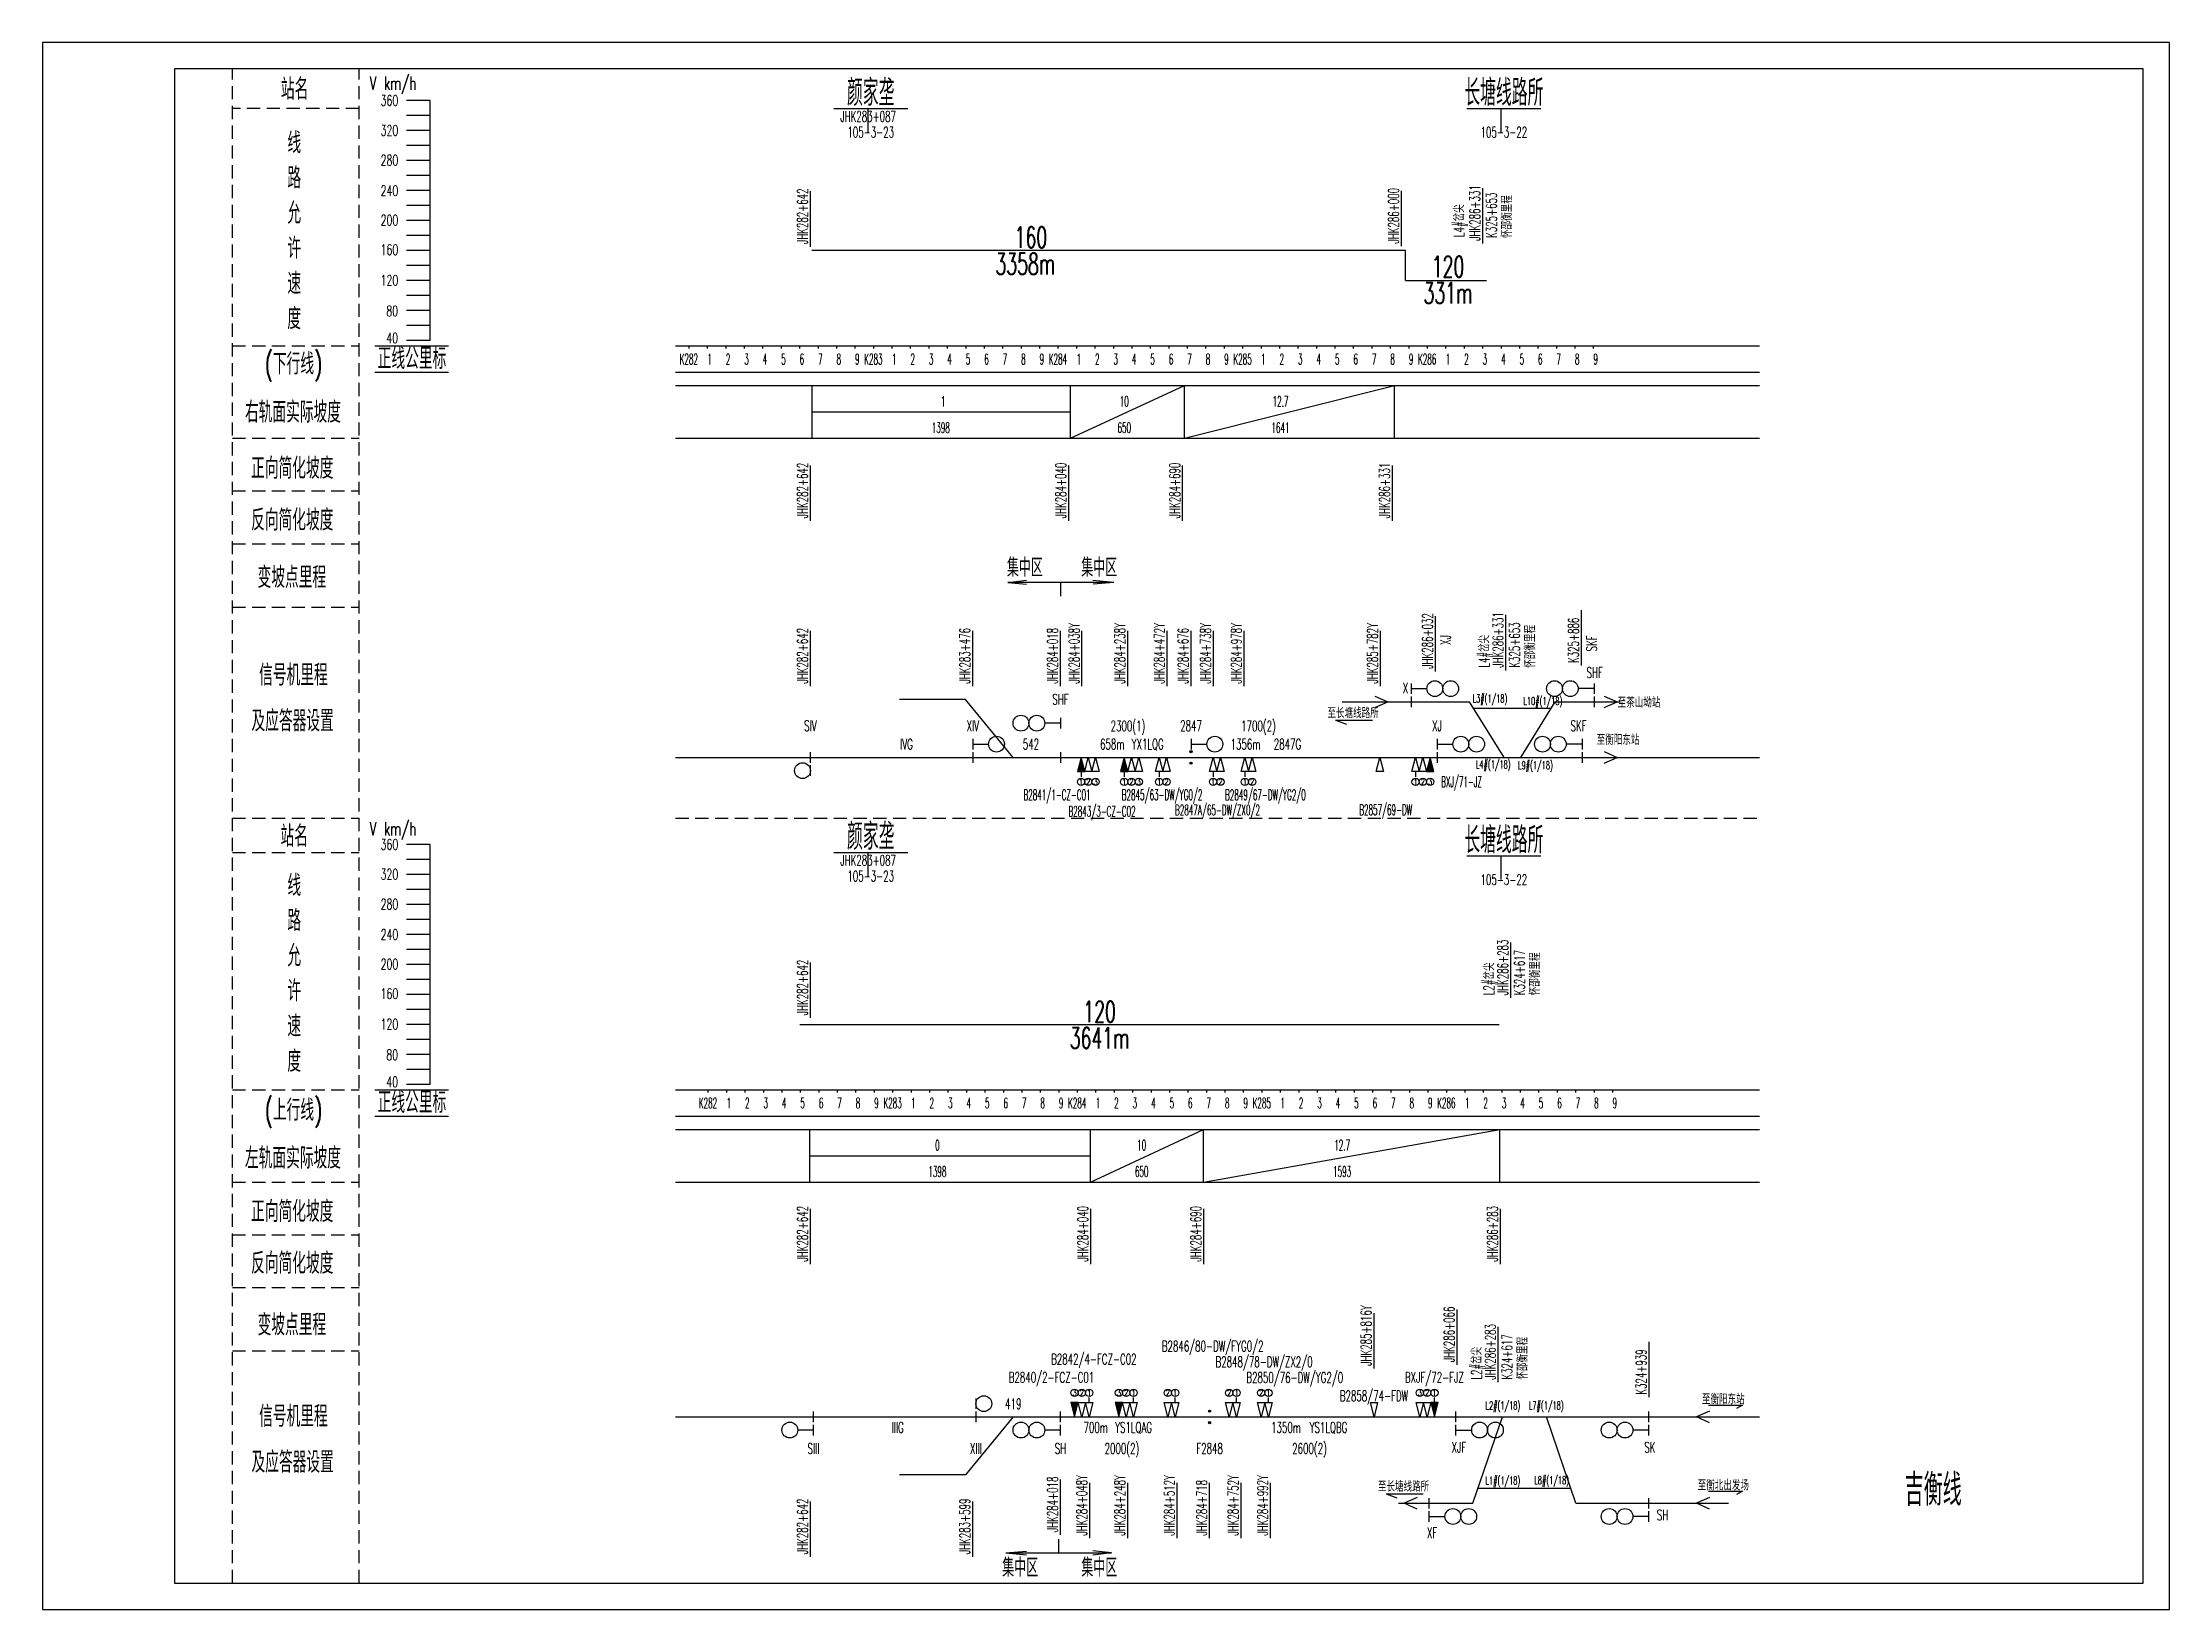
# Model space of a CAD drawing. Header units: millimetres. Extents: x 10508 to 10911, y 0 to 297.
import ezdxf
from ezdxf.enums import TextEntityAlignment as Align

# ---------------------------------------------------------------- set-up
doc = ezdxf.new("R2010")
doc.units = ezdxf.units.MM
doc.header["$LTSCALE"] = 10
doc.linetypes.add('HIDDEN', pattern=[0.375, 0.25, -0.125])
doc.layers.add('1', color=1, linetype='Continuous')
doc.layers.add('XSK3', color=3, linetype='Continuous')
doc.styles.add('MYSTYLE', font='txt.shx', dxfattribs={"width": 0.8, "bigfont": 'hztxt.shx'})

# ---------------------------------------------------------------- blocks, each defined once
blk = doc.blocks.new('30_PM')
at = {"layer": '1', "color": 7}
blk.add_line((0, -3.5), (0, -1.5), dxfattribs=at)
blk.add_circle((-1.5, -2.5), 1.5, dxfattribs=at)
at = {"layer": 'XSK3', "color": 7}
blk.add_line((0, -1), (0, 1), dxfattribs=at)
blk = doc.blocks.new('25_PM')
at = {"layer": '1', "color": 7}
for p, q in [((0, 3.5), (0, 1.5)), ((0, 2.5), (3, 2.5))]:
    blk.add_line(p, q, dxfattribs=at)
blk.add_circle((4.5, 2.5), 1.5, dxfattribs=at)
at = {"layer": 'XSK3', "color": 7}
blk.add_line((0, 1), (0, -1), dxfattribs=at)
blk = doc.blocks.new('24_PM')
at = {"layer": '1', "color": 7}
for p, q in [((0, 6.5), (-3, 6.5)), ((0, 7.5), (0, 5.5))]:
    blk.add_line(p, q, dxfattribs=at)
for centre in [(-7.5, 6.5), (-4.5, 6.5)]:
    blk.add_circle(centre, 1.5, dxfattribs=at)
at = {"layer": 'XSK3', "color": 10}
for p, q in [((-18, 11), (-30.5, 11)), ((-9, 0), (-18, 11))]:
    blk.add_line(p, q, dxfattribs=at)
at = {"layer": 'XSK3', "color": 7}
blk.add_line((0, 1), (0, -1), dxfattribs=at)
blk = doc.blocks.new('17')
at = {"layer": '1', "color": 7}
for p, q in [((0, 3.5), (0, 1.5)), ((0, 2.5), (3, 2.5))]:
    blk.add_line(p, q, dxfattribs=at)
blk.add_circle((4.5, 2.5), 1.5, dxfattribs=at)
at = {"layer": 'XSK3', "color": 2}
for centre, radius in [((0, 1.1), 0.2), ((0, 1.1), 0.15), ((0, 1.1), 0.1), ((0, 1.1), 0.05), ((0, -1.1), 0.2), ((0, -1.1), 0.15), ((0, -1.1), 0.1), ((0, -1.1), 0.05)]:
    blk.add_circle(centre, radius, dxfattribs=at)
blk = doc.blocks.new('YDQ-jzqs')
at = {"color": 2}
for p, q in [((0, -23.17), (0, -23.5)), ((0, -23.17), (0, -25.78)), ((-10.02, -25.78), (-6.11, -25.43)), ((-10.02, -25.78), (-6.1, -26.16)), ((-10.02, -25.78), (10.02, -25.78)), ((10.02, -25.78), (6.5, -25.42)), ((10.02, -25.78), (6.5, -26.18))]:
    blk.add_line(p, q, dxfattribs=at)
at = {"color": 2, "style": 'MYSTYLE', "width": 0.65}
for p in [(-10.69, -30.32), (4.32, -30.32)]:
    blk.add_text('集中区', height=3.5, dxfattribs=at).set_placement(p)
blk = doc.blocks.new('16')
at = {"layer": 'XSK3', "color": 2}
for centre, radius in [((0, 1.1), 0.2), ((0, 1.1), 0.15), ((0, 1.1), 0.1), ((0, 1.1), 0.05), ((0, -1.1), 0.2), ((0, -1.1), 0.15), ((0, -1.1), 0.1), ((0, -1.1), 0.05)]:
    blk.add_circle(centre, radius, dxfattribs=at)
blk = doc.blocks.new('22_PM')
at = {"layer": '1', "color": 7}
for p, q in [((0, -2.5), (-3, -2.5)), ((0, -3.5), (0, -1.5))]:
    blk.add_line(p, q, dxfattribs=at)
for centre in [(-7.5, -2.5), (-4.5, -2.5)]:
    blk.add_circle(centre, 1.5, dxfattribs=at)
at = {"layer": 'XSK3', "color": 10}
for p, q in [((-9, 0), (-18, -11)), ((-18, -11), (-30.5, -11))]:
    blk.add_line(p, q, dxfattribs=at)
at = {"layer": 'XSK3', "color": 7}
blk.add_line((0, -1), (0, 1), dxfattribs=at)
blk = doc.blocks.new('29_PM')
at = {"layer": '1', "color": 7}
blk.add_line((0, 3.5), (0, 1.5), dxfattribs=at)
blk.add_circle((1.5, 2.5), 1.5, dxfattribs=at)
at = {"layer": 'XSK3', "color": 7}
blk.add_line((0, 1), (0, -1), dxfattribs=at)
blk = doc.blocks.new('26_PM')
at = {"layer": '1', "color": 7}
for p, q in [((0, -2.5), (-3, -2.5)), ((0, -3.5), (0, -1.5))]:
    blk.add_line(p, q, dxfattribs=at)
blk.add_circle((-4.5, -2.5), 1.5, dxfattribs=at)
at = {"layer": 'XSK3', "color": 7}
blk.add_line((0, -1), (0, 1), dxfattribs=at)
blk = doc.blocks.new('head')
at = {"linetype": 'HIDDEN'}
for p, q in [((36, 5), (36, 292)), ((60, 5), (60, 292)), ((60, 284.5), (36, 284.5)), ((36, 239.5), (60, 239.5)), ((36, 222), (60, 222)), ((36, 212), (60, 212)), ((36, 202), (60, 202)), ((36, 190), (60, 190)), ((36, 143.5), (60, 143.5)), ((36, 98.5), (60, 98.5)), ((36, 81), (60, 81)), ((36, 71), (60, 71)), ((36, 61), (60, 61)), ((36, 49), (60, 49))]:
    blk.add_line(p, q, dxfattribs=at)
for p, q in [((73.5, 286), (69, 286)), ((73.5, 283.16), (69, 283.16)), ((73.5, 240.5), (73.5, 286)), ((73.5, 280.31), (69, 280.31)), ((73.5, 277.47), (69, 277.47)), ((73.5, 274.62), (69, 274.62)), ((73.5, 271.78), (69, 271.78)), ((73.5, 268.94), (69, 268.94)), ((73.5, 266.09), (69, 266.09)), ((73.5, 263.25), (69, 263.25)), ((73.5, 260.41), (69, 260.41)), ((73.5, 257.56), (69, 257.56)), ((73.5, 254.72), (69, 254.72)), ((73.5, 251.88), (69, 251.88)), ((73.5, 249.03), (69, 249.03)), ((73.5, 246.19), (69, 246.19)), ((73.5, 243.34), (69, 243.34)), ((63, 239.5), (77, 239.5)), ((73.5, 240.5), (69, 240.5)), ((63, 234.5), (77, 234.5)), ((73.5, 145), (69, 145)), ((73.5, 142.16), (69, 142.16)), ((73.5, 99.5), (73.5, 145)), ((73.5, 139.31), (69, 139.31)), ((73.5, 136.47), (69, 136.47)), ((73.5, 133.62), (69, 133.62)), ((73.5, 130.78), (69, 130.78)), ((73.5, 127.94), (69, 127.94)), ((73.5, 125.09), (69, 125.09)), ((73.5, 122.25), (69, 122.25)), ((73.5, 119.41), (69, 119.41)), ((73.5, 116.56), (69, 116.56)), ((73.5, 113.72), (69, 113.72)), ((73.5, 110.88), (69, 110.88)), ((73.5, 108.03), (69, 108.03)), ((73.5, 105.19), (69, 105.19)), ((73.5, 102.34), (69, 102.34)), ((63, 98.5), (77, 98.5)), ((73.5, 99.5), (69, 99.5)), ((63, 93.5), (77, 93.5))]:
    blk.add_line(p, q)
at = {"color": 10, "linetype": 'HIDDEN'}
blk.add_line((36, 150), (60, 150), dxfattribs=at)
at = {"style": 'MYSTYLE', "width": 0.65}
for s, height, p in [('站名', 4, (45.2, 286.18)), ('V km/h', 2.5, (62.02, 288.04)), ('360', 2, (64.1, 285.01)), ('线', 4, (46.42, 276)), ('320', 2, (64.1, 279.35)), ('280', 2, (64.1, 273.69)), ('路', 4, (46.42, 269.33)), ('允', 4, (46.42, 262.66)), ('240', 2, (64.1, 267.93)), ('200', 2, (64.1, 262.32)), ('许', 4, (46.42, 256)), ('160', 2, (64.1, 256.73)), ('速', 4, (46.42, 249.33)), ('120', 2, (64.1, 250.92)), ('度', 4, (46.42, 242.66)), ('80', 2, (65.18, 245.12)), ('40', 2, (65.18, 239.99)), ('(下行线)', 4, (42.12, 234.09)), ('正线公里标', 4, (63.54, 235.11)), ('右轨面实际坡度', 4, (38.38, 224.94)), ('正向简化坡度', 4, (39.54, 214.31)), ('反向简化坡度', 4, (39.54, 204.5)), ('变坡点里程', 4, (40.77, 193.63)), ('信号机里程', 4, (41.06, 175.11)), ('及应答器设置', 4, (39.62, 166.42)), ('V km/h', 2.5, (62.02, 146.71)), ('站名', 4, (45.12, 144.58)), ('360', 2, (64.1, 144.01)), ('线', 4, (46.42, 135.24)), ('320', 2, (64.1, 138.35)), ('280', 2, (64.1, 132.69)), ('路', 4, (46.42, 128.57)), ('允', 4, (46.42, 121.9)), ('240', 2, (64.1, 126.93)), ('200', 2, (64.1, 121.32)), ('许', 4, (46.42, 115.24)), ('160', 2, (64.1, 115.73)), ('速', 4, (46.42, 108.57)), ('120', 2, (64.1, 109.92)), ('度', 4, (46.42, 101.9)), ('80', 2, (65.18, 104.12)), ('40', 2, (65.18, 98.99)), ('(上行线)', 4, (42.12, 92.64)), ('正线公里标', 4, (63.54, 94.11)), ('左轨面实际坡度', 4, (38.38, 83.55)), ('正向简化坡度', 4, (39.54, 73.43)), ('反向简化坡度', 4, (39.54, 63.62)), ('变坡点里程', 4, (40.77, 51.95)), ('信号机里程', 4, (41.06, 34.61)), ('及应答器设置', 4, (39.62, 25.92))]:
    blk.add_text(s, height=height, dxfattribs=at).set_placement(p)
blk = doc.blocks.new('YDQ_X_1')
at = {"color": 2}
for p, q in [((0, 0), (-0.69, -2.7)), ((0.69, -2.7), (0, 0)), ((-0.69, -2.7), (0.69, -2.7)), ((-0.68, -2.67), (0.68, -2.67)), ((-0.66, -2.59), (0.66, -2.59)), ((-0.66, -2.63), (0.67, -2.63)), ((-0.65, -2.55), (0.65, -2.55)), ((-0.64, -2.49), (0.64, -2.49)), ((-0.64, -2.52), (0.64, -2.52)), ((-0.63, -2.45), (0.63, -2.45)), ((-0.61, -2.41), (0.61, -2.41)), ((-0.6, -2.33), (0.6, -2.33)), ((-0.6, -2.37), (0.6, -2.37)), ((-0.59, -2.29), (0.59, -2.29)), ((-0.58, -2.26), (0.58, -2.26)), ((-0.57, -2.22), (0.57, -2.22)), ((-0.56, -2.17), (0.56, -2.17)), ((-0.55, -2.13), (0.55, -2.13)), ((-0.54, -2.1), (0.54, -2.1)), ((0.53, -2.07), (-0.53, -2.07)), ((-0.52, -2.03), (0.52, -2.03)), ((-0.51, -2), (0.51, -2)), ((-0.5, -1.94), (0.5, -1.94)), ((-0.5, -1.97), (0.5, -1.97)), ((-0.49, -1.91), (0.49, -1.91)), ((-0.48, -1.87), (0.48, -1.87)), ((-0.47, -1.84), (0.47, -1.84)), ((-0.46, -1.8), (0.46, -1.8)), ((-0.45, -1.77), (0.45, -1.77)), ((-0.44, -1.71), (0.44, -1.71)), ((-0.44, -1.74), (0.44, -1.74)), ((-0.43, -1.67), (0.43, -1.67)), ((-0.42, -1.64), (0.42, -1.64)), ((-0.41, -1.61), (0.41, -1.61)), ((-0.4, -1.57), (0.4, -1.57)), ((-0.39, -1.54), (0.39, -1.54)), ((-0.38, -1.5), (0.38, -1.5)), ((-0.37, -1.46), (0.37, -1.46)), ((-0.36, -1.39), (0.36, -1.39)), ((-0.36, -1.43), (0.36, -1.43)), ((-0.35, -1.35), (0.35, -1.35)), ((-0.34, -1.32), (0.34, -1.32)), ((-0.33, -1.29), (0.33, -1.29)), ((-0.32, -1.26), (0.32, -1.26)), ((-0.31, -1.22), (0.31, -1.22)), ((-0.3, -1.19), (0.3, -1.19)), ((-0.29, -1.15), (0.29, -1.15)), ((-0.28, -1.08), (0.28, -1.08)), ((-0.28, -1.12), (0.28, -1.12)), ((-0.27, -1.05), (0.27, -1.05)), ((-0.26, -1.02), (0.26, -1.02)), ((-0.25, -0.99), (0.25, -0.99)), ((-0.24, -0.95), (0.24, -0.95)), ((-0.23, -0.89), (0.23, -0.89)), ((-0.23, -0.92), (0.23, -0.92)), ((-0.22, -0.85), (0.22, -0.85)), ((-0.21, -0.81), (0.21, -0.81)), ((-0.2, -0.77), (0.2, -0.77)), ((-0.19, -0.73), (0.19, -0.73)), ((-0.18, -0.7), (0.18, -0.7)), ((-0.17, -0.67), (0.17, -0.67)), ((-0.16, -0.63), (0.16, -0.63)), ((-0.15, -0.59), (0.15, -0.59)), ((-0.14, -0.55), (0.14, -0.55)), ((-0.13, -0.5), (0.13, -0.5)), ((-0.12, -0.46), (0.12, -0.46)), ((-0.11, -0.42), (0.11, -0.42)), ((-0.1, -0.37), (0.1, -0.37)), ((-0.08, -0.33), (0.08, -0.33)), ((-0.07, -0.28), (0.07, -0.28)), ((-0.06, -0.24), (0.06, -0.24)), ((-0.05, -0.2), (0.05, -0.2)), ((-0.04, -0.14), (0.04, -0.14)), ((-0.02, -0.09), (0.02, -0.09)), ((-0.01, -0.05), (0.01, -0.05))]:
    blk.add_line(p, q, dxfattribs=at)
blk = doc.blocks.new('YDQ_X_0')
at = {"color": 4}
for p, q in [((-0.69, -2.7), (0, 0)), ((0, 0), (0.69, -2.7)), ((0.69, -2.7), (-0.69, -2.7))]:
    blk.add_line(p, q, dxfattribs=at)
blk = doc.blocks.new('YDQ_S_1')
at = {"color": 2}
for p, q in [((-0.69, 2.7), (0, 0)), ((0.69, 2.7), (-0.69, 2.7)), ((0.68, 2.67), (-0.68, 2.67)), ((0.66, 2.63), (-0.67, 2.63)), ((0.66, 2.59), (-0.66, 2.59)), ((0.65, 2.55), (-0.65, 2.55)), ((0.64, 2.52), (-0.64, 2.52)), ((0.64, 2.49), (-0.64, 2.49)), ((0.63, 2.45), (-0.63, 2.45)), ((0.61, 2.41), (-0.61, 2.41)), ((0.6, 2.37), (-0.6, 2.37)), ((0.6, 2.33), (-0.6, 2.33)), ((0.59, 2.29), (-0.59, 2.29)), ((0.58, 2.26), (-0.58, 2.26)), ((0.57, 2.22), (-0.57, 2.22)), ((0.56, 2.17), (-0.56, 2.17)), ((0.55, 2.13), (-0.55, 2.13)), ((0.54, 2.1), (-0.54, 2.1)), ((-0.53, 2.07), (0.53, 2.07)), ((0.52, 2.03), (-0.52, 2.03)), ((0.51, 2), (-0.51, 2)), ((0.5, 1.97), (-0.5, 1.97)), ((0.5, 1.94), (-0.5, 1.94)), ((0.49, 1.91), (-0.49, 1.91)), ((0.48, 1.87), (-0.48, 1.87)), ((0.47, 1.84), (-0.47, 1.84)), ((0.46, 1.8), (-0.46, 1.8)), ((0.45, 1.77), (-0.45, 1.77)), ((0.44, 1.74), (-0.44, 1.74)), ((0.44, 1.71), (-0.44, 1.71)), ((0.43, 1.67), (-0.43, 1.67)), ((0.42, 1.64), (-0.42, 1.64)), ((0.41, 1.61), (-0.41, 1.61)), ((0.4, 1.57), (-0.4, 1.57)), ((0.39, 1.54), (-0.39, 1.54)), ((0.38, 1.5), (-0.38, 1.5)), ((0.37, 1.46), (-0.37, 1.46)), ((0.36, 1.43), (-0.36, 1.43)), ((0.36, 1.39), (-0.36, 1.39)), ((0.35, 1.35), (-0.35, 1.35)), ((0.34, 1.32), (-0.34, 1.32)), ((0.33, 1.29), (-0.33, 1.29)), ((0.32, 1.26), (-0.32, 1.26)), ((0.31, 1.22), (-0.31, 1.22)), ((0.3, 1.19), (-0.3, 1.19)), ((0.29, 1.15), (-0.29, 1.15)), ((0.28, 1.12), (-0.28, 1.12)), ((0.28, 1.08), (-0.28, 1.08)), ((0.27, 1.05), (-0.27, 1.05)), ((0.26, 1.02), (-0.26, 1.02)), ((0.25, 0.99), (-0.25, 0.99)), ((0.24, 0.95), (-0.24, 0.95)), ((0.23, 0.92), (-0.23, 0.92)), ((0.23, 0.89), (-0.23, 0.89)), ((0.22, 0.85), (-0.22, 0.85)), ((0.21, 0.81), (-0.21, 0.81)), ((0.2, 0.77), (-0.2, 0.77)), ((0.19, 0.73), (-0.19, 0.73)), ((0.18, 0.7), (-0.18, 0.7)), ((0.17, 0.67), (-0.17, 0.67)), ((0.16, 0.63), (-0.16, 0.63)), ((0.15, 0.59), (-0.15, 0.59)), ((0.14, 0.55), (-0.14, 0.55)), ((0.13, 0.5), (-0.13, 0.5)), ((0.12, 0.46), (-0.12, 0.46)), ((0.11, 0.42), (-0.11, 0.42)), ((0.1, 0.37), (-0.1, 0.37)), ((0.08, 0.33), (-0.08, 0.33)), ((0.07, 0.28), (-0.07, 0.28)), ((0.06, 0.24), (-0.06, 0.24)), ((0.05, 0.2), (-0.05, 0.2)), ((0.04, 0.14), (-0.04, 0.14)), ((0.02, 0.09), (-0.02, 0.09)), ((0.01, 0.05), (-0.01, 0.05)), ((0, 0), (0.69, 2.7))]:
    blk.add_line(p, q, dxfattribs=at)
blk = doc.blocks.new('YDQ_S_0')
at = {"color": 4}
for p, q in [((0, 0), (-0.69, 2.7)), ((-0.69, 2.7), (0.69, 2.7)), ((0.69, 2.7), (0, 0))]:
    blk.add_line(p, q, dxfattribs=at)
blk = doc.blocks.new('YDQ-jzqx')
at = {"color": 2}
for p, q in [((-10.02, 27.08), (-6.5, 27.48)), ((-10.02, 27.08), (-6.5, 26.72)), ((10.02, 27.08), (-10.02, 27.08)), ((0, 24.47), (0, 27.08)), ((0, 24.47), (0, 24.8)), ((10.02, 27.08), (6.1, 27.46)), ((10.02, 27.08), (6.11, 26.73))]:
    blk.add_line(p, q, dxfattribs=at)
at = {"color": 2, "style": 'MYSTYLE', "width": 0.65}
for p in [(-10.22, 28.14), (3.86, 28.14)]:
    blk.add_text('集中区', height=3.5, dxfattribs=at).set_placement(p)

msp = doc.modelspace()

# ---------------------------------------------------------------- linework, layer by layer
at = {"color": 2}
for p, q in [((10911.15, 297), (10507.88, 297)), ((10507.88, 297), (10507.88, 0)), ((10911.15, 0), (10911.15, 297)), ((10507.88, 0), (10911.15, 0))]:
    msp.add_line(p, q, dxfattribs=at)
at = {"color": 10}
for p, q in [((10906.15, 292), (10532.88, 292)), ((10532.88, 292), (10532.88, 5)), ((10906.15, 5), (10906.15, 292)), ((10766.28, 257.56), (10653.72, 257.56)), ((10766.28, 251.88), (10766.28, 257.56)), ((10766.28, 251.88), (10781.64, 251.88)), ((10754.27, 172.04), (10778.39, 172.04)), ((10778.39, 172.04), (10784.94, 161.5)), ((10627.89, 161.5), (10833.45, 161.5)), ((10651.46, 110.88), (10784.09, 110.88)), ((10627.89, 36.5), (10833.45, 36.5)), ((10779.06, 20.12), (10784.68, 36.5)), ((10768.53, 21.23), (10766.07, 20.12)), ((10764.96, 20.12), (10779.06, 20.12)), ((10768.53, 19.02), (10766.07, 20.12)), ((10532.88, 5), (10906.15, 5))]:
    msp.add_line(p, q, dxfattribs=at)
for p, q in [((10657.91, 284.5), (10671.91, 284.5)), ((10777.95, 284.5), (10791.95, 284.5)), ((10702.81, 222), (10724.41, 232)), ((10724.41, 222), (10764.19, 232)), ((10653.82, 227), (10702.81, 227)), ((10760.48, 173.14), (10762.94, 172.04)), ((10760.48, 170.93), (10762.94, 172.04)), ((10779.13, 170.85), (10793.9, 170.86)), ((10794.64, 172.04), (10788.08, 161.5)), ((10794.64, 172.04), (10807.09, 172.04)), ((10803.98, 173.14), (10806.44, 172.04)), ((10803.98, 170.93), (10806.44, 172.04)), ((10753.06, 168.54), (10760.06, 168.54)), ((10753.06, 168.54), (10755.12, 167.79)), ((10803.98, 162.6), (10806.44, 161.5)), ((10803.98, 160.4), (10806.44, 161.5)), ((10657.91, 143.5), (10671.91, 143.5)), ((10777.95, 142.83), (10791.95, 142.83)), ((10706.56, 81), (10727.97, 91)), ((10727.97, 81), (10784.21, 91)), ((10653.38, 86), (10706.56, 86)), ((10798.63, 20.12), (10793.01, 36.5)), ((10823.95, 37.6), (10821.49, 36.5)), ((10823.95, 35.4), (10821.49, 36.5)), ((10823.74, 38.73), (10830.22, 38.73)), ((10830.22, 38.73), (10829.07, 38.12)), ((10762.63, 21.93), (10764.69, 21.18)), ((10762.63, 21.93), (10769.63, 21.93)), ((10780.06, 23.02), (10797.63, 23.02)), ((10823.95, 21.23), (10821.49, 20.12)), ((10823.74, 22.41), (10830.22, 22.41)), ((10830.22, 22.41), (10829.07, 21.8)), ((10798.63, 20.12), (10827.56, 20.12)), ((10823.95, 19.02), (10821.49, 20.12))]:
    msp.add_line(p, q)
at = {"color": 3}
for p, q in [((10664.41, 280), (10664.41, 284.5)), ((10784.45, 280), (10784.45, 284.5)), ((10653.47, 258.3), (10653.47, 268.8)), ((10765.54, 258.4), (10765.54, 268.9)), ((10780.94, 258.92), (10780.94, 269.42)), ((10653.47, 206.32), (10653.47, 216.82)), ((10702.46, 206.32), (10702.46, 216.82)), ((10724.05, 206.32), (10724.05, 216.82)), ((10763.84, 206.32), (10763.84, 216.82)), ((10771.97, 177.8), (10771.97, 188.3)), ((10785.34, 178), (10785.34, 188.5)), ((10799.66, 178.9), (10799.66, 189.4)), ((10653.47, 175), (10653.47, 185.5)), ((10684.26, 175), (10684.26, 185.5)), ((10700.89, 175), (10700.89, 185.5)), ((10725.64, 175), (10725.64, 185.5)), ((10664.41, 139), (10664.41, 143.5)), ((10784.45, 138.33), (10784.45, 142.83)), ((10786.26, 115.92), (10786.26, 126.42)), ((10653.47, 112.12), (10653.47, 122.62)), ((10653.47, 65.44), (10653.47, 75.94)), ((10706.62, 65.44), (10706.62, 75.94)), ((10728.06, 65.44), (10728.06, 75.94)), ((10784.29, 65.44), (10784.29, 75.94)), ((10776.08, 46.37), (10776.08, 56.87)), ((10783.89, 43.06), (10783.89, 53.56)), ((10812.49, 40.21), (10812.49, 50.71)), ((10700.89, 14.14), (10700.89, 24.64)), ((10653.47, 9.97), (10653.47, 20.47)), ((10684.26, 9.97), (10684.26, 20.47)), ((10729.16, 13.5), (10729.16, 24))]:
    msp.add_line(p, q, dxfattribs=at)
at = {"color": 7}
for p, q in [((10627.89, 239.5), (10833.45, 239.5)), ((10630.41, 239.5), (10630.41, 239)), ((10633.91, 239.5), (10633.91, 239)), ((10637.41, 239.5), (10637.41, 239)), ((10640.91, 239.5), (10640.91, 239)), ((10644.41, 239.5), (10644.41, 239)), ((10647.91, 239.5), (10647.91, 239)), ((10651.41, 239.5), (10651.41, 239)), ((10654.91, 239.5), (10654.91, 239)), ((10658.41, 239.5), (10658.41, 239)), ((10661.91, 239.5), (10661.91, 239)), ((10665.41, 239.5), (10665.41, 239)), ((10668.91, 239.5), (10668.91, 239)), ((10672.41, 239.5), (10672.41, 239)), ((10675.91, 239.5), (10675.91, 239)), ((10679.41, 239.5), (10679.41, 239)), ((10682.91, 239.5), (10682.91, 239)), ((10686.41, 239.5), (10686.41, 239)), ((10689.91, 239.5), (10689.91, 239)), ((10693.41, 239.5), (10693.41, 239)), ((10696.91, 239.5), (10696.91, 239)), ((10700.41, 239.5), (10700.41, 239)), ((10703.91, 239.5), (10703.91, 239)), ((10707.41, 239.5), (10707.41, 239)), ((10710.91, 239.5), (10710.91, 239)), ((10714.41, 239.5), (10714.41, 239)), ((10717.91, 239.5), (10717.91, 239)), ((10721.41, 239.5), (10721.41, 239)), ((10724.91, 239.5), (10724.91, 239)), ((10728.41, 239.5), (10728.41, 239)), ((10731.91, 239.5), (10731.91, 239)), ((10735.41, 239.5), (10735.41, 239)), ((10738.91, 239.5), (10738.91, 239)), ((10742.41, 239.5), (10742.41, 239)), ((10745.91, 239.5), (10745.91, 239)), ((10749.41, 239.5), (10749.41, 239)), ((10752.91, 239.5), (10752.91, 239)), ((10756.41, 239.5), (10756.41, 239)), ((10759.91, 239.5), (10759.91, 239)), ((10763.41, 239.5), (10763.41, 239)), ((10766.91, 239.5), (10766.91, 239)), ((10770.41, 239.5), (10770.41, 239)), ((10773.91, 239.5), (10773.91, 239)), ((10777.41, 239.5), (10777.41, 239)), ((10780.91, 239.5), (10780.91, 239)), ((10784.41, 239.5), (10784.41, 239)), ((10787.91, 239.5), (10787.91, 239)), ((10791.41, 239.5), (10791.41, 239)), ((10794.91, 239.5), (10794.91, 239)), ((10798.41, 239.5), (10798.41, 239)), ((10801.91, 239.5), (10801.91, 239)), ((10627.89, 234.5), (10833.45, 234.5)), ((10627.89, 232), (10833.45, 232)), ((10653.82, 222), (10653.82, 232)), ((10702.81, 222), (10702.81, 232)), ((10724.41, 222), (10724.41, 232)), ((10764.19, 222), (10764.19, 232)), ((10627.89, 222), (10833.45, 222)), ((10704.78, 158.8), (10704.78, 157.8)), ((10712.96, 158.8), (10712.96, 157.8)), ((10719.59, 158.8), (10719.59, 157.8)), ((10729.82, 158.8), (10729.82, 157.8)), ((10735.84, 158.8), (10735.84, 157.8)), ((10768.22, 158.8), (10768.22, 157.8)), ((10627.89, 98.5), (10833.45, 98.5)), ((10634.05, 98.5), (10634.05, 98)), ((10637.55, 98.5), (10637.55, 98)), ((10641.05, 98.5), (10641.05, 98)), ((10644.55, 98.5), (10644.55, 98)), ((10648.05, 98.5), (10648.05, 98)), ((10651.55, 98.5), (10651.55, 98)), ((10655.05, 98.5), (10655.05, 98)), ((10658.55, 98.5), (10658.55, 98)), ((10662.05, 98.5), (10662.05, 98)), ((10665.55, 98.5), (10665.55, 98)), ((10669.05, 98.5), (10669.05, 98)), ((10672.55, 98.5), (10672.55, 98)), ((10676.05, 98.5), (10676.05, 98)), ((10679.55, 98.5), (10679.55, 98)), ((10683.05, 98.5), (10683.05, 98)), ((10686.55, 98.5), (10686.55, 98)), ((10690.05, 98.5), (10690.05, 98)), ((10693.55, 98.5), (10693.55, 98)), ((10697.05, 98.5), (10697.05, 98)), ((10700.55, 98.5), (10700.55, 98)), ((10704.05, 98.5), (10704.05, 98)), ((10707.55, 98.5), (10707.55, 98)), ((10711.05, 98.5), (10711.05, 98)), ((10714.55, 98.5), (10714.55, 98)), ((10718.05, 98.5), (10718.05, 98)), ((10721.55, 98.5), (10721.55, 98)), ((10725.05, 98.5), (10725.05, 98)), ((10728.55, 98.5), (10728.55, 98)), ((10732.05, 98.5), (10732.05, 98)), ((10735.55, 98.5), (10735.55, 98)), ((10739.05, 98.5), (10739.05, 98)), ((10742.55, 98.5), (10742.55, 98)), ((10746.05, 98.5), (10746.05, 98)), ((10749.55, 98.5), (10749.55, 98)), ((10753.05, 98.5), (10753.05, 98)), ((10756.55, 98.5), (10756.55, 98)), ((10760.05, 98.5), (10760.05, 98)), ((10763.55, 98.5), (10763.55, 98)), ((10767.05, 98.5), (10767.05, 98)), ((10770.55, 98.5), (10770.55, 98)), ((10774.05, 98.5), (10774.05, 98)), ((10777.55, 98.5), (10777.55, 98)), ((10781.05, 98.5), (10781.05, 98)), ((10784.55, 98.5), (10784.55, 98)), ((10788.05, 98.5), (10788.05, 98)), ((10791.55, 98.5), (10791.55, 98)), ((10795.05, 98.5), (10795.05, 98)), ((10798.55, 98.5), (10798.55, 98)), ((10802.05, 98.5), (10802.05, 98)), ((10805.55, 98.5), (10805.55, 98)), ((10627.89, 93.5), (10833.45, 93.5)), ((10627.89, 91), (10833.45, 91)), ((10653.38, 81), (10653.38, 91)), ((10706.56, 81), (10706.56, 91)), ((10727.97, 81), (10727.97, 91)), ((10784.21, 81), (10784.21, 91)), ((10627.89, 81), (10833.45, 81)), ((10706.32, 39.2), (10706.32, 40.2)), ((10714.73, 39.2), (10714.73, 40.2)), ((10722.62, 39.2), (10722.62, 40.2)), ((10734.26, 39.2), (10734.26, 40.2)), ((10740.3, 39.2), (10740.3, 40.2)), ((10771.78, 39.2), (10771.78, 40.2))]:
    msp.add_line(p, q, dxfattribs=at)
at = {"color": 4}
for p, q in [((10704.96, 175), (10704.96, 185.5)), ((10713.64, 175), (10713.64, 185.5)), ((10721.12, 175), (10721.12, 185.5)), ((10729.9, 175), (10729.9, 185.5)), ((10735.72, 175), (10735.72, 185.5)), ((10761.54, 175), (10761.54, 185.5)), ((10760.33, 45.68), (10760.33, 56.18)), ((10706.44, 13.5), (10706.44, 24)), ((10713.64, 13.5), (10713.64, 24)), ((10723.03, 13.5), (10723.03, 24)), ((10735.12, 13.5), (10735.12, 24)), ((10740.73, 13.5), (10740.73, 24))]:
    msp.add_line(p, q, dxfattribs=at)
at = {"color": 10, "linetype": 'HIDDEN'}
msp.add_line((10627.89, 150), (10833.45, 150), dxfattribs=at)
at = {"color": 7}
for centre in [(10704.78, 156.87), (10706.16, 156.87), (10707.54, 156.87), (10712.96, 156.87), (10714.34, 156.87), (10715.72, 156.87), (10719.59, 156.87), (10720.98, 156.87), (10729.82, 156.87), (10731.21, 156.87), (10735.84, 156.87), (10737.23, 156.87), (10768.22, 156.87), (10769.6, 156.87), (10770.98, 156.87), (10703.55, 41.07), (10704.93, 41.07), (10706.32, 41.07), (10711.97, 41.07), (10713.35, 41.07), (10714.73, 41.07), (10721.24, 41.07), (10722.62, 41.07), (10732.88, 41.07), (10734.26, 41.07), (10738.92, 41.07), (10740.3, 41.07), (10769.02, 41.07), (10770.4, 41.07), (10771.78, 41.07)]:
    msp.add_circle(centre, 0.69, dxfattribs=at)
at = {"layer": '1', "color": 7}
for p, q in [((10767.36, 175.54), (10767.36, 173.54)), ((10767.36, 174.54), (10770.36, 174.54)), ((10802.06, 174.54), (10799.06, 174.54)), ((10802.06, 175.54), (10802.06, 173.54)), ((10772.28, 165), (10772.28, 163)), ((10772.28, 164), (10775.28, 164)), ((10799.77, 164), (10796.77, 164)), ((10799.77, 165), (10799.77, 163)), ((10775.85, 33), (10775.85, 35)), ((10775.85, 34), (10778.85, 34)), ((10812.42, 34), (10809.42, 34)), ((10812.42, 33), (10812.42, 35)), ((10770.79, 16.62), (10770.79, 18.62)), ((10770.79, 17.62), (10773.79, 17.62)), ((10812.42, 17.62), (10809.42, 17.62)), ((10812.42, 16.62), (10812.42, 18.62))]:
    msp.add_line(p, q, dxfattribs=at)
for centre in [(10771.86, 174.54), (10774.86, 174.54), (10794.56, 174.54), (10797.56, 174.54), (10776.78, 164), (10779.78, 164), (10792.27, 164), (10795.27, 164), (10780.35, 34), (10783.35, 34), (10804.92, 34), (10807.92, 34), (10775.29, 17.62), (10778.29, 17.62), (10804.92, 17.62), (10807.92, 17.62)]:
    msp.add_circle(centre, 1.5, dxfattribs=at)
at = {"layer": 'XSK3', "color": 7}
for p, q in [((10767.36, 173.04), (10767.36, 171.04)), ((10802.06, 173.04), (10802.06, 171.04)), ((10772.28, 162.5), (10772.28, 160.5)), ((10799.77, 162.5), (10799.77, 160.5)), ((10775.85, 35.5), (10775.85, 37.5)), ((10812.42, 35.5), (10812.42, 37.5)), ((10770.79, 19.12), (10770.79, 21.12)), ((10812.42, 19.12), (10812.42, 21.12))]:
    msp.add_line(p, q, dxfattribs=at)

# ---------------------------------------------------------------- block references
for name, p in [('head', (10507.88, 0)), ('YDQ-jzqx', (10700.95, 167.6)), ('24_PM', (10700.89, 161.5)), ('25_PM', (10684.26, 161.5)), ('17', (10725.64, 161.5)), ('30_PM', (10653.47, 161.5)), ('YDQ_X_1', (10704.78, 161.5)), ('YDQ_X_0', (10706.16, 161.5)), ('YDQ_X_0', (10707.54, 161.5)), ('YDQ_X_1', (10712.96, 161.5)), ('YDQ_X_0', (10714.34, 161.5)), ('YDQ_X_0', (10715.72, 161.5)), ('YDQ_X_0', (10719.59, 161.5)), ('YDQ_X_0', (10720.98, 161.5)), ('YDQ_X_0', (10729.82, 161.5)), ('YDQ_X_0', (10731.21, 161.5)), ('YDQ_X_0', (10735.84, 161.5)), ('YDQ_X_0', (10737.23, 161.5)), ('YDQ_X_0', (10761.42, 161.5)), ('YDQ_X_0', (10768.22, 161.5)), ('YDQ_X_0', (10769.6, 161.5)), ('YDQ_X_1', (10770.98, 161.5)), ('29_PM', (10684.86, 36.5)), ('26_PM', (10654.06, 36.5)), ('22_PM', (10700.89, 36.5)), ('YDQ_S_1', (10703.55, 36.5)), ('YDQ_S_0', (10704.93, 36.5)), ('YDQ_S_0', (10706.32, 36.5)), ('YDQ_S_1', (10711.97, 36.5)), ('YDQ_S_0', (10713.35, 36.5)), ('YDQ_S_0', (10714.73, 36.5)), ('YDQ_S_0', (10721.24, 36.5)), ('YDQ_S_0', (10722.62, 36.5)), ('16', (10729.16, 36.5)), ('YDQ_S_0', (10732.88, 36.5)), ('YDQ_S_0', (10734.26, 36.5)), ('YDQ_S_0', (10738.92, 36.5)), ('YDQ_S_0', (10740.3, 36.5)), ('YDQ_S_0', (10760.33, 36.5)), ('YDQ_S_0', (10769.02, 36.5)), ('YDQ_S_0', (10770.4, 36.5)), ('YDQ_S_1', (10771.78, 36.5)), ('YDQ-jzqs', (10700.52, 36.5))]:
    msp.add_blockref(name, p)

# ---------------------------------------------------------------- texts
at = {"color": 6, "style": 'MYSTYLE'}
for s, height, width, p in [('颜家垄', 5, 0.6, (10664.91, 285)), ('长塘线路所', 5, 0.6, (10784.95, 285)), (' 160', 4, 0.6, (10694.21, 258.06)), ('120', 4, 0.6, (10774.36, 252.51)), (' 1', 2, 0.5, (10678.19, 228)), ('10', 2, 0.5, (10712.98, 228)), ('12.7', 2, 0.5, (10742.61, 228)), ('颜家垄', 5, 0.6, (10664.91, 144)), ('长塘线路所', 5, 0.6, (10784.95, 143.33)), ('120', 4, 0.6, (10708.3, 111.3)), ('0', 2, 0.5, (10677.54, 87)), ('10', 2, 0.5, (10716.28, 87)), ('12.7', 2, 0.5, (10754.29, 87)), ('吉衡线', 6, 0.6, (10866.36, 19.68))]:
    msp.add_text(s, height=height, dxfattribs=dict(at, width=width)).set_placement(p, align=Align.CENTER)
at = {"color": 3, "style": 'MYSTYLE'}
for s, height, width, p in [('JHK283+087', 2, 0.6, (10664.41, 282)), ('3358m', 4, 0.6, (10694.21, 253.06)), ('331m', 4, 0.6, (10774.36, 247.51)), ('K282', 2, 0.5, (10630.41, 236)), ('K283', 2, 0.5, (10665.41, 236)), ('K284', 2, 0.5, (10700.41, 236)), ('K285', 2, 0.5, (10735.41, 236)), ('K286', 2, 0.5, (10770.41, 236)), ('1398', 2, 0.5, (10678.19, 223)), ('650', 2, 0.5, (10712.98, 223)), ('1641', 2, 0.5, (10742.61, 223)), ('JHK283+087', 2, 0.6, (10664.41, 141)), ('3641m', 4, 0.6, (10708.3, 106.3)), ('K282', 2, 0.5, (10634.05, 95)), ('K283', 2, 0.5, (10669.05, 95)), ('K284', 2, 0.5, (10704.05, 95)), ('K285', 2, 0.5, (10739.05, 95)), ('K286', 2, 0.5, (10774.05, 95)), ('1398', 2, 0.5, (10677.54, 82)), ('650', 2, 0.5, (10716.28, 82)), ('1593', 2, 0.5, (10754.29, 82))]:
    msp.add_text(s, height=height, dxfattribs=dict(at, width=width)).set_placement(p, align=Align.CENTER)
at = {"color": 2, "style": 'MYSTYLE'}
for s, width, p in [('105-3-23', 0.6, (10664.91, 279)), ('105-3-22', 0.6, (10784.95, 279)), ('SHF', 0.6, (10802.17, 176.58)), ('SHF', 0.6, (10700.89, 171.5)), ('X', 0.6, (10766.31, 173.66)), ('至长塘线路所', 0.6, (10756.36, 168.94)), ('至茶山坳站', 0.6, (10810.58, 170.92)), ('SIV', 0.6, (10653.47, 166.5)), ('XIV', 0.6, (10684.26, 166.5)), ('2847', 0.6, (10725.64, 166.5)), ('XJ', 0.6, (10772.28, 166.5)), ('SKF', 0.6, (10799.11, 166.5)), ('至衡阳东站', 0.6, (10806.6, 163.87)), ('BXJ/71-JZ', 0.5, (10776.93, 155.88)), ('B2841/1-CZ-C01', 0.5, (10700.23, 153.4)), ('B2845/63-DW/YG0/2', 0.5, (10720.15, 153.4)), ('B2849/67-DW/YG2/0', 0.5, (10739.74, 153.4)), ('B2843/3-CZ-C02', 0.5, (10708.76, 150.29)), ('B2847A/65-DW/ZX0/2', 0.5, (10730.66, 150.53)), ('B2857/69-DW', 0.5, (10762.55, 150.57)), ('105-3-23', 0.6, (10664.91, 138)), ('105-3-22', 0.6, (10784.95, 137.33)), ('B2842/4-FCZ-C02', 0.6, (10707.21, 46.45)), ('B2846/80-DW/FYG0/2', 0.6, (10729.74, 48.91)), ('B2840/2-FCZ-C01', 0.6, (10699.18, 43)), ('B2848/78-DW/ZX2/0', 0.6, (10739.49, 45.93)), ('B2850/76-DW/YG2/0', 0.6, (10745.31, 42.95)), ('BXJF/72-FJZ', 0.6, (10771.78, 43)), ('B2858/74-FDW', 0.6, (10760.33, 39.5)), ('至衡阳东站', 0.6, (10826.56, 38.87)), ('SIII', 0.6, (10654.06, 29.5)), ('XIII', 0.6, (10684.86, 29.5)), ('SH', 0.6, (10700.89, 29.5)), ('F2848', 0.6, (10729.16, 29.5)), ('XJF', 0.6, (10776.42, 29.72)), ('SK', 0.6, (10812.64, 29.72)), ('至长塘线路所', 0.6, (10765.93, 22.33)), ('至衡北出发场', 0.6, (10826.56, 22.56)), ('SH', 0.6, (10815.04, 16.91)), ('XF', 0.6, (10771.33, 13.53))]:
    msp.add_text(s, height=2, dxfattribs=dict(at, width=width)).set_placement(p, align=Align.CENTER)
at = {"color": 3, "style": 'MYSTYLE', "width": 0.6}
for s, p in [('JHK282+642', (10652.97, 258.8)), ('JHK286+000', (10765.04, 258.9)), ('JHK286+331', (10780.44, 259.42)), ('K325+653', (10783.59, 259.97)), ('L4#岔尖', (10777.44, 260.12)), ('怀邵衡里程', (10786.51, 259.97)), ('JHK282+642', (10652.97, 206.82)), ('JHK284+040', (10701.96, 206.82)), ('JHK284+690', (10723.55, 206.82)), ('JHK286+331', (10763.34, 206.82)), ('JHK282+642', (10652.97, 175.5)), ('JHK283+476', (10683.76, 175.5)), ('JHK284+018', (10700.39, 175.5)), ('JHK284+676', (10725.14, 175.5)), ('JHK286+032', (10771.47, 178.3)), ('JHK286+331', (10784.84, 178.5)), ('K325+653', (10787.98, 178.5)), ('K325+886', (10799.16, 179.4)), ('XJ', (10774.87, 182.84)), ('L4#岔尖', (10782.2, 178.5)), ('怀邵衡里程', (10790.9, 178.5)), ('SKF', (10802.61, 181.59)), ('JHK286+283', (10785.76, 116.42)), ('JHK282+642', (10652.97, 112.62)), ('L2#岔尖', (10783.12, 116.42)), ('K324+617', (10788.91, 116.42)), ('怀邵衡里程', (10791.82, 116.42)), ('JHK282+642', (10652.97, 65.94)), ('JHK284+040', (10706.12, 65.94)), ('JHK284+690', (10727.56, 65.94)), ('JHK286+283', (10783.79, 65.94)), ('JHK286+066', (10775.58, 46.87)), ('JHK286+283', (10783.39, 43.56)), ('L2#岔尖', (10780.76, 43.56)), ('K324+617', (10786.54, 43.56)), ('怀邵衡里程', (10789.46, 43.56)), ('K324+939', (10811.99, 40.71)), ('JHK284+018', (10700.39, 14.64)), ('JHK284+718', (10728.66, 14)), ('JHK282+642', (10652.97, 10.47)), ('JHK283+599', (10683.76, 10.47))]:
    msp.add_text(s, height=2, rotation=90, dxfattribs=at).set_placement(p)
at = {"color": 7, "style": 'MYSTYLE', "width": 0.5}
for s, p in [(' 1', (10633.91, 236)), (' 2', (10637.41, 236)), (' 3', (10640.91, 236)), (' 4', (10644.41, 236)), (' 5', (10647.91, 236)), (' 6', (10651.41, 236)), (' 7', (10654.91, 236)), (' 8', (10658.41, 236)), (' 9', (10661.91, 236)), (' 1', (10668.91, 236)), (' 2', (10672.41, 236)), (' 3', (10675.91, 236)), (' 4', (10679.41, 236)), (' 5', (10682.91, 236)), (' 6', (10686.41, 236)), (' 7', (10689.91, 236)), (' 8', (10693.41, 236)), (' 9', (10696.91, 236)), (' 1', (10703.91, 236)), (' 2', (10707.41, 236)), (' 3', (10710.91, 236)), (' 4', (10714.41, 236)), (' 5', (10717.91, 236)), (' 6', (10721.41, 236)), (' 7', (10724.91, 236)), (' 8', (10728.41, 236)), (' 9', (10731.91, 236)), (' 1', (10738.91, 236)), (' 2', (10742.41, 236)), (' 3', (10745.91, 236)), (' 4', (10749.41, 236)), (' 5', (10752.91, 236)), (' 6', (10756.41, 236)), (' 7', (10759.91, 236)), (' 8', (10763.41, 236)), (' 9', (10766.91, 236)), (' 1', (10773.91, 236)), (' 2', (10777.41, 236)), (' 3', (10780.91, 236)), (' 4', (10784.41, 236)), (' 5', (10787.91, 236)), (' 6', (10791.41, 236)), (' 7', (10794.91, 236)), (' 8', (10798.41, 236)), (' 9', (10801.91, 236)), (' 1', (10637.55, 95)), (' 2', (10641.05, 95)), (' 3', (10644.55, 95)), (' 4', (10648.05, 95)), (' 5', (10651.55, 95)), (' 6', (10655.05, 95)), (' 7', (10658.55, 95)), (' 8', (10662.05, 95)), (' 9', (10665.55, 95)), (' 1', (10672.55, 95)), (' 2', (10676.05, 95)), (' 3', (10679.55, 95)), (' 4', (10683.05, 95)), (' 5', (10686.55, 95)), (' 6', (10690.05, 95)), (' 7', (10693.55, 95)), (' 8', (10697.05, 95)), (' 9', (10700.55, 95)), (' 1', (10707.55, 95)), (' 2', (10711.05, 95)), (' 3', (10714.55, 95)), (' 4', (10718.05, 95)), (' 5', (10721.55, 95)), (' 6', (10725.05, 95)), (' 7', (10728.55, 95)), (' 8', (10732.05, 95)), (' 9', (10735.55, 95)), (' 1', (10742.55, 95)), (' 2', (10746.05, 95)), (' 3', (10749.55, 95)), (' 4', (10753.05, 95)), (' 5', (10756.55, 95)), (' 6', (10760.05, 95)), (' 7', (10763.55, 95)), (' 8', (10767.05, 95)), (' 9', (10770.55, 95)), (' 1', (10777.55, 95)), (' 2', (10781.05, 95)), (' 3', (10784.55, 95)), (' 4', (10788.05, 95)), (' 5', (10791.55, 95)), (' 6', (10795.05, 95)), (' 7', (10798.55, 95)), (' 8', (10802.05, 95)), (' 9', (10805.55, 95))]:
    msp.add_text(s, height=2, dxfattribs=at).set_placement(p, align=Align.CENTER)
at = {"color": 4, "style": 'MYSTYLE', "width": 0.6}
for s, p in [('JHK284+038Y', (10704.46, 175.5)), ('JHK284+238Y', (10713.14, 175.5)), ('JHK284+472Y', (10720.62, 175.5)), ('JHK284+738Y', (10729.4, 175.5)), ('JHK284+978Y', (10735.22, 175.5)), ('JHK285+782Y', (10761.04, 175.5)), ('JHK285+816Y', (10759.83, 46.18)), ('JHK284+048Y', (10705.94, 14)), ('JHK284+248Y', (10713.14, 14)), ('JHK284+512Y', (10722.53, 14)), ('JHK284+752Y', (10734.62, 14)), ('JHK284+992Y', (10740.23, 14))]:
    msp.add_text(s, height=2, rotation=90, dxfattribs=at).set_placement(p)
at = {"color": 23, "style": 'MYSTYLE'}
for s, height, width, p in [('L3#(1/18)', 1.5, 0.5, (10779.02, 171.91)), ('L10#(1/18)', 1.5, 0.5, (10788.66, 171.45)), ('2300(1)', 2, 0.6, (10710.39, 166.46)), ('1700(2)', 2, 0.6, (10735.14, 166.46)), ('L4#(1/18)', 1.5, 0.5, (10779.64, 159.42)), ('L9#(1/18)', 1.5, 0.5, (10787.65, 159.26)), ('L2#(1/18)', 1.5, 0.5, (10781.47, 37.91)), ('L7#(1/18)', 1.5, 0.5, (10789.7, 37.91)), ('2000(2)', 2, 0.6, (10709.25, 29.5)), ('2600(2)', 2, 0.6, (10744.82, 29.5)), ('L1#(1/18)', 1.5, 0.5, (10781.47, 23.69)), ('L8#(1/18)', 1.5, 0.5, (10790.72, 23.74))]:
    msp.add_text(s, height=height, dxfattribs=dict(at, width=width)).set_placement(p)
at = {"color": 3, "style": 'MYSTYLE', "width": 0.6}
for s, p in [('IVG', (10670.47, 163)), ('542', (10693.74, 163)), ('YX1LQG', (10714.39, 163)), ('2847G', (10741.33, 163)), ('419', (10690.39, 37.97)), ('IIIG', (10668.86, 33.5)), ('YS1LQAG', (10711.25, 33.5)), ('YS1LQBG', (10748.12, 33.5))]:
    msp.add_text(s, height=2, dxfattribs=at).set_placement(p)
at = {"color": 4, "style": 'MYSTYLE', "width": 0.6}
for s, p in [('658m', (10708.39, 163)), ('1356m', (10733.14, 163)), ('700m', (10705.25, 33.5)), ('1350m', (10740.82, 33.5))]:
    msp.add_text(s, height=2, dxfattribs=at).set_placement(p)
at = {"color": 4, "style": 'MYSTYLE', "width": 0.8}
for s, p in [('1', (10704.78, 156.32)), ('2', (10706.16, 156.32)), ('3', (10707.54, 156.32)), ('1', (10712.96, 156.32)), ('2', (10714.34, 156.32)), ('3', (10715.72, 156.32)), ('1', (10719.59, 156.32)), ('2', (10720.98, 156.32)), ('1', (10729.82, 156.32)), ('2', (10731.21, 156.32)), ('1', (10735.84, 156.32)), ('2', (10737.23, 156.32)), ('1', (10768.22, 156.32)), ('2', (10769.6, 156.32)), ('3', (10770.98, 156.32)), ('3', (10703.55, 40.52)), ('2', (10704.93, 40.52)), ('1', (10706.32, 40.52)), ('3', (10711.97, 40.52)), ('2', (10713.35, 40.52)), ('1', (10714.73, 40.52)), ('2', (10721.24, 40.52)), ('1', (10722.62, 40.52)), ('2', (10732.88, 40.52)), ('1', (10734.26, 40.52)), ('2', (10738.92, 40.52)), ('1', (10740.3, 40.52)), ('3', (10769.02, 40.52)), ('2', (10770.4, 40.52)), ('1', (10771.78, 40.52))]:
    msp.add_text(s, height=1.1, dxfattribs=at).set_placement(p, align=Align.CENTER)

doc.saveas('drawing.dxf')
